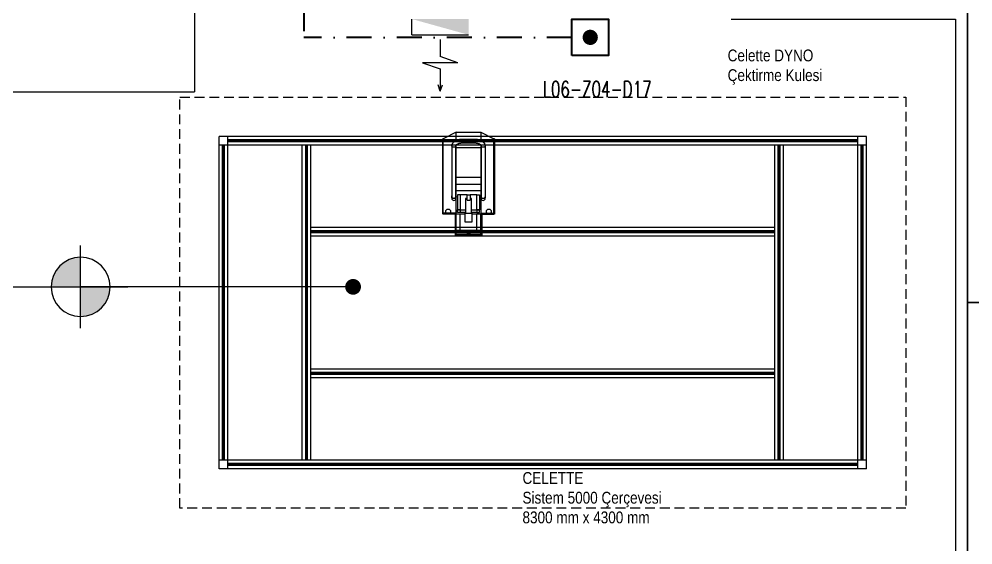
# Model space of a CAD drawing. Header units: metres. Extents: x -19121 to 152404, y -12107 to 29421.
# Drawn here: x 3536 to 4747, y 1732 to 2400 of the extents above; entities that cross this region are included whole.
import ezdxf
from ezdxf.enums import TextEntityAlignment as Align

# ---------------------------------------------------------------- set-up
doc = ezdxf.new("R2010")
doc.units = ezdxf.units.M
doc.header["$LTSCALE"] = 50
doc.header["$MEASUREMENT"] = 0
for name, pattern in [('DASHDOT', [25.4, 12.7, -6.35, 0, -6.35]), ('DOT2', [0.125, 0, -0.125]), ('HIDDEN', [0.375, 0.25, -0.125])]:
    doc.linetypes.add(name, pattern=pattern)
doc.layers.get('0').update_dxf_attribs({"color": 9, "lineweight": 9})
for name, color, linetype, lineweight in [('00', 9, 'Continuous', 9), ('06D', 9, 'Continuous', 9), ('20', 9, 'DOT2', 9), ('21', 9, 'Continuous', 9), ('21_mahal200', 9, 'Continuous', 9), ('32-ekipman', 9, 'Continuous', 9), ('E-DEDEKTÖR NUMARALARI', 20, 'Continuous', 30), ('E-KABLO', 7, 'Continuous', 30), ('E-YANGIN İHBAR BUTONU', 7, 'Continuous', 30)]:
    doc.layers.add(name, color=color, linetype=linetype, lineweight=lineweight)
doc.styles.add('Arial', font='arial.ttf', dxfattribs={"height": 2.5})
doc.styles.add('E-YAZI', font='txttw.shx', dxfattribs={"height": 200})
doc.styles.add('MuuM_TEXT-ITALIC', font='ARIALNI.TTF')
doc.styles.add('MuuM_TEXT-STANDART', font='ARIALN.TTF')
doc.styles.get("Standard").update_dxf_attribs({"font": 'ARIALN.TTF'})
doc.dimstyles.new('MuuM_DIM200', dxfattribs={"dimscale": 20, "dimtxt": 2, "dimasz": 1, "dimexe": 1, "dimexo": 1, "dimgap": 1, "dimtad": 1, "dimdec": 1, "dimrnd": 0.5, "dimdsep": 46, "dimtxsty": 'MuuM_TEXT-STANDART', "dimblk": 'ARCHTICK', "dimcen": 0, "dimdle": 0.15, "dimclrd": 256, "dimclre": 256, "dimclrt": 256, "dimadec": 0, "dimazin": 0, "dimtfac": 5, "dimtdec": 1, "dimtix": 1, "dimtmove": 2, "dimatfit": 3, "dimldrblk": 'DOT', "dimfxl": 3, "dimfxlon": 1, "dimtolj": 1, "dimlwd": -1, "dimlwe": -1, "dimarcsym": 0})

# ---------------------------------------------------------------- blocks, each defined once
blk = doc.blocks.new('100_YANGIN İHBAR BUTONU 085')
at = {"layer": 'E-YANGIN İHBAR BUTONU', "color": 4}
blk.add_lwpolyline([(-1.16, -1.16), (-1.16, 1.16), (1.16, 1.16), (1.16, -1.16)], close=True, dxfattribs=at)
at = {"layer": 'E-YANGIN İHBAR BUTONU', "color": 3, "const_width": 0.483}
blk.add_lwpolyline([(-0.242, 0, 1), (0.242, 0, 1)], format="xyb", close=True, dxfattribs=at)
blk = doc.blocks.new('p-işyeri')
at = {"color": 0, "const_width": 2}
blk.add_lwpolyline([(200, 0), (200, 700), (-200, 700), (-200, 0)], close=True, dxfattribs=at)
blk = doc.blocks.new('5000')
for p, q in [((-510.2, 16.6), (-526.6, 7.8)), ((-510.2, 6), (-510.2, 16.6)), ((-510.2, 16.6), (-478.7, 16.6)), ((-478.7, 16.6), (-462.3, 7.8)), ((-478.7, 16.6), (-478.7, 6)), ((11, 11), (-811, 11)), ((11, 11), (-811, 11)), ((-811, -411), (-811, 11)), ((11, 0), (-811, 0)), ((11, 0), (-811, 0)), ((-806.7, -400), (-806.7, 0)), ((-805.5, 0), (-805.5, -400)), ((-804.2, -400), (-804.2, 0)), ((-800, -411), (-800, 11)), ((0, 6.8), (-800, 6.8)), ((0, 6.8), (-800, 6.8)), ((0, 5.5), (-800, 5.5)), ((0, 5.5), (-800, 5.5)), ((0, 4.2), (-800, 4.2)), ((0, 4.2), (-799.9, 4.2)), ((-705.5, -400), (-705.5, 0)), ((-701.2, -400), (-701.2, 0)), ((-700, 0), (-700, -400)), ((-700, 0), (-700, -394.5)), ((-698.7, -400), (-698.7, 0)), ((-694.5, -400), (-694.5, 0)), ((-527.6, 7.8), (-527.6, -0.4)), ((-527.6, 7.8), (-526.6, 7.8)), ((-526.6, -0.4), (-526.6, 7.8)), ((-510.2, -3.1), (-510.2, 0.1)), ((-502.3, 7.6), (-486.6, 7.6)), ((-502.3, 4.2), (-502.3, 7.6)), ((-502.3, 2.8), (-502.3, 7.6)), ((-502.3, 2.8), (-502.3, 4.2)), ((-502.3, 2.8), (-486.6, 2.8)), ((-486.6, 4.2), (-486.6, 7.6)), ((-486.6, 7.6), (-486.6, 2.8)), ((-486.6, 2.8), (-486.6, 4.2)), ((-478.7, 0.1), (-478.7, -3.1)), ((-462.3, -0.4), (-462.3, 7.8)), ((-461.3, 7.8), (-462.3, 7.8)), ((-461.3, 7.8), (-461.3, -0.4)), ((-105.5, -400), (-105.5, 0)), ((-101.2, -400), (-101.2, 0)), ((-100, 0), (-100, -400)), ((-100, 0), (-100, -394.5)), ((-98.8, -400), (-98.8, 0)), ((-94.5, -400), (-94.5, 0)), ((0, -411), (0, 11)), ((4.2, -400), (4.2, 0)), ((5.5, 0), (5.5, -400)), ((5.5, 0), (5.5, -394.5)), ((6.8, -400), (6.8, 0)), ((11, -411), (11, 11)), ((-527.6, -0.4), (-527.6, -87.5)), ((-526.6, -87.5), (-526.6, -0.4)), ((-515.4, -65.7), (-515.4, -0.8)), ((-510.6, -65.7), (-510.6, -0.8)), ((-510.2, -3.1), (-478.7, -3.1)), ((-510.2, -40.8), (-510.2, -3.1)), ((-478.7, -3.1), (-478.7, -40.8)), ((-478.3, -0.8), (-478.3, -65.7)), ((-473.5, -0.8), (-473.5, -65.7)), ((-462.3, -87.5), (-462.3, -0.4)), ((-461.3, -0.4), (-461.3, -87.5)), ((-461.3, -0.4), (-461.3, -87.5)), ((-510.2, -40.8), (-478.7, -40.8)), ((-510.2, -49.5), (-510.2, -40.8)), ((-478.7, -40.8), (-478.7, -49.5)), ((-510.2, -49.5), (-478.7, -49.5)), ((-510.2, -57.8), (-510.2, -49.5)), ((-510.2, -65.7), (-510.2, -57.8)), ((-510.2, -57.8), (-478.7, -57.8)), ((-478.7, -49.5), (-478.7, -57.8)), ((-478.7, -57.8), (-478.7, -65.7)), ((-515.8, -65.7), (-515.8, -67.5)), ((-510.2, -67.5), (-510.2, -65.7)), ((-510.2, -87.5), (-510.2, -67.5)), ((-505, -63), (-508.4, -63)), ((-508.4, -63), (-508.4, -82.3)), ((-505, -63), (-505, -82.3)), ((-496.3, -63), (-505, -63)), ((-496.3, -67.9), (-498.2, -67.9)), ((-498.2, -67.9), (-498.2, -86.9)), ((-496.3, -63), (-492.5, -63)), ((-496.3, -69.8), (-496.3, -63)), ((-496.3, -69.8), (-492.5, -69.8)), ((-483.9, -63), (-492.5, -63)), ((-492.5, -63), (-492.5, -69.8)), ((-490.7, -67.9), (-492.5, -67.9)), ((-490.7, -86.9), (-490.7, -67.9)), ((-483.9, -82.3), (-483.9, -63)), ((-483.9, -63), (-480.5, -63)), ((-480.5, -63), (-480.5, -82.3)), ((-478.7, -65.7), (-478.7, -67.5)), ((-478.7, -67.5), (-478.7, -87.5)), ((-473.1, -67.5), (-473.1, -65.7)), ((-508.4, -85.7), (-508.4, -82.3)), ((-508.4, -82.3), (-505, -82.3)), ((-505, -82.3), (-508.4, -82.3)), ((-505, -82.3), (-498.2, -82.3)), ((-505, -82.3), (-505, -85.7)), ((-505, -82.3), (-505, -85.7)), ((-490.7, -82.3), (-483.9, -82.3)), ((-483.9, -82.3), (-483.9, -85.7)), ((-480.5, -82.3), (-483.9, -82.3)), ((-483.9, -82.3), (-483.9, -85.7)), ((-483.9, -82.3), (-480.5, -82.3)), ((-480.5, -85.7), (-480.5, -82.3)), ((-510.2, -86.5), (-526.6, -86.5)), ((-510.2, -87.5), (-526.6, -87.5)), ((-511.2, -87.5), (-511.2, -114.5)), ((-510.2, -114.5), (-510.2, -87.5)), ((-498.8, -87.5), (-510.2, -87.5)), ((-505, -85.7), (-508.4, -85.7)), ((-498.2, -85.7), (-505, -85.7)), ((-505, -108.3), (-505, -87.5)), ((-498.8, -97.7), (-498.8, -85.7)), ((-498.2, -85.7), (-498.8, -85.7)), ((-490.7, -86.9), (-498.2, -86.9)), ((-483.9, -85.7), (-490.7, -85.7)), ((-490.1, -85.7), (-490.7, -85.7)), ((-490.1, -85.7), (-490.1, -97.7)), ((-478.7, -87.5), (-490.1, -87.5)), ((-483.9, -85.7), (-480.5, -85.7)), ((-483.9, -108.3), (-483.9, -87.5)), ((-478.7, -86.5), (-462.3, -86.5)), ((-478.7, -87.5), (-462.3, -87.5)), ((-478.7, -114.5), (-478.7, -87.5)), ((-477.7, -87.5), (-477.7, -114.5)), ((-462.3, -86.5), (-462.3, -87.5)), ((-461.3, -87.5), (-462.3, -87.5)), ((-105.5, -104.5), (-694.5, -104.5)), ((-105.5, -108.8), (-694.5, -108.8)), ((-505, -108.3), (-510.2, -108.3)), ((-478.7, -108.3), (-510.2, -108.3)), ((-490.1, -97.7), (-498.8, -97.7)), ((-483.9, -108.3), (-478.7, -108.3)), ((-105.5, -110), (-694.5, -110)), ((-105.5, -111.2), (-694.5, -111.2)), ((-105.5, -115.5), (-694.5, -115.5)), ((-510.2, -114.5), (-511.2, -114.5)), ((-510.2, -113.5), (-510.2, -114.5)), ((-478.7, -113.5), (-510.2, -113.5)), ((-510.2, -114.5), (-478.7, -114.5)), ((-478.7, -113.5), (-478.7, -114.5)), ((-477.7, -114.5), (-478.7, -114.5)), ((-105.5, -284.5), (-694.5, -284.5)), ((-105.5, -288.8), (-694.5, -288.8)), ((-105.5, -290), (-694.5, -290)), ((-105.5, -291.2), (-694.5, -291.2)), ((-105.5, -295.5), (-694.5, -295.5)), ((11, -400), (-811, -400)), ((11, -411), (-811, -411)), ((0, -404.2), (-800, -404.2)), ((0, -405.5), (-800, -405.5)), ((0, -406.7), (-799.9, -406.7))]:
    blk.add_line(p, q)
for centre, radius in [((-520.2, -84.4), 3.09), ((-468.7, -84.4), 3.09), ((-494.4, -110.9), 1.9)]:
    blk.add_circle(centre, radius)
for centre in [(-513, -67.5), (-513, -67.5), (-475.9, -67.5), (-475.9, -67.5)]:
    blk.add_arc(centre, 2.79, 180, 0)
at = {"extrusion": (0, 0, -1)}
for centre, major_axis, start_param, end_param in [((-513, -0.8), (2.42, 0), 2.094395, 3.141593), ((-513, -0.8), (-2.42, 0), 3.141593, 6.283185), ((-513, -0.8), (2.42, 0), 0, 2.094395), ((-475.9, -0.8), (-2.42, 0), 4.18879, 6.283185), ((-475.9, -0.8), (2.42, 0), 0, 3.141593), ((-475.9, -0.8), (-2.42, 0), 3.141593, 4.18879), ((-513, -65.7), (2.79, 0), 5.759084, 9.948879), ((-513, -65.7), (-2.42, 0), 3.141593, 6.283185), ((-475.9, -65.7), (-2.79, 0), 2.617491, 6.807287), ((-475.9, -65.7), (2.42, 0), 0, 3.141593)]:
    blk.add_ellipse(centre, major_axis=major_axis, ratio=0.827531, start_param=start_param, end_param=end_param, dxfattribs=at)
for points, knots in [([(-515.4, -0.8), (-514.9, 1.6), (-513.4, 3.8), (-510.8, 5.7), (-507.5, 7), (-503.8, 7.6), (-502.3, 7.6)], [6.283185, 6.283185, 6.520063, 6.782596, 7.096755, 7.410914, 7.725073, 7.853982, 7.853982]), ([(-510.6, -0.8), (-510.4, -0.2), (-509.5, 0.8), (-508, 1.7), (-505.9, 2.4), (-503.3, 2.8), (-502.3, 2.8)], [6.283185, 6.283185, 6.597345, 6.911504, 7.180112, 7.455784, 7.740918, 7.853982, 7.853982]), ([(-486.6, 7.6), (-482.9, 7.3), (-479.4, 6.3), (-476.5, 4.6), (-474.3, 2.3), (-473.5, -0.5), (-473.5, -0.8)], [1.570796, 1.570796, 1.884956, 2.199115, 2.513274, 2.827433, 3.106883, 3.141593, 3.141593]), ([(-486.6, 2.8), (-484, 2.6), (-481.6, 2), (-479.8, 1.1), (-478.8, 0.2), (-478.4, -0.5), (-478.3, -0.8)], [1.570796, 1.570796, 1.861364, 2.149037, 2.428338, 2.697874, 2.978619, 3.141593, 3.141593])]:
    blk.add_open_spline(points, degree=1, knots=knots)
blk = doc.blocks.new('YD-72-20')
at = {"linetype": 'Continuous'}
for p, q in [((0, 0.714), (-0.028, 0.634)), ((0, 0.714), (0.028, 0.634)), ((0, 0.434), (0, 0.714)), ((0.225, 0.355), (0, 0.434)), ((-0.225, 0.355), (0.225, 0.355)), ((-0.225, 0.355), (0, 0.276)), ((0, 0.058), (0, 0.276)), ((0.36, 0), (-0.36, 0)), ((0.36, 0), (0.36, -0.2))]:
    blk.add_line(p, q, dxfattribs=at)
blk.add_solid([(0.36, -0.2), (-0.36, 0), (-0.36, -0.2)])
blk = doc.blocks.new('A$C29B32992')
at = {"xscale": 100, "yscale": 100, "zscale": 100, "rotation": 180}
blk.add_blockref('YD-72-20', (4070.7, -8510.1), dxfattribs=at)
blk = doc.blocks.new('0_elevationtarget-p-bk')
h = blk.add_hatch(color=250)
h.paths.add_polyline_path([(1.875, 0, 0.414214), (0, 1.875), (0, 0)])
h.paths.add_polyline_path([(0, 0), (-1.875, 0, 0.414214), (0, -1.875)])
blk.add_line((0, -2.625), (0, 2.625))
blk.add_lwpolyline([(12.453, 0), (-3, 0)])
blk.add_circle((0, 0), 1.875)
at = {"style": 'Arial'}
blk.add_attdef('BITMISKOT', text='', height=2, dxfattribs=at).set_placement((4.5, 0), align=Align.BOTTOM_LEFT)
at = {"style": 'MuuM_TEXT-ITALIC'}
blk.add_attdef('FINISHINGFLOORLEVEL', text='', height=2, dxfattribs=at).set_placement((4.5, -0.592), align=Align.TOP_LEFT)
blk = doc.blocks.new('_ArchTick')
at = {"color": 0, "linetype": 'ByBlock', "const_width": 0.15}
blk.add_lwpolyline([(-0.5, -0.5), (0.5, 0.5)], dxfattribs=at)
blk = doc.blocks.new('_Dot')
at = {"color": 0, "linetype": 'ByBlock', "lineweight": -2}
blk.add_line((-0.5, 0), (-1, 0), dxfattribs=at)
at = {"color": 0, "linetype": 'ByBlock', "const_width": 0.5}
blk.add_lwpolyline([(-0.25, 0, 1), (0.25, 0, 1)], format="xyb", close=True, dxfattribs=at)
blk = doc.blocks.new('2.bod.Mimari')
at = {"layer": '00'}
for points in [[(4440, -6215), (4740, -6215), (4740, -6965), (4440, -6965)], [(4440, -6230), (4725, -6230), (4725, -6950), (4440, -6950)]]:
    blk.add_lwpolyline(points, dxfattribs=at)
at = {"layer": '20', "linetype": 'HIDDEN'}
blk.add_lwpolyline([(3740, -6329), (4662, -6329), (4662, -6851), (3740, -6851)], close=True, dxfattribs=at)
at = {"layer": '21_mahal200'}
blk.add_lwpolyline([(3478.88, -6322.24), (3758.83, -6322.24)], dxfattribs=at)
at = {"layer": '06D', "color": 89, "linetype": 'HIDDEN', "true_color": 0x2e4d23, "rotation": 90}
for p in [(5440, -6390), (5440, -6790)]:
    blk.add_blockref('p-işyeri', p, dxfattribs=at)
at = {"layer": '21'}
ref = blk.add_blockref('0_elevationtarget-p-bk', (3614.01, -6570), dxfattribs=dict(at, xscale=-20, yscale=20, zscale=20))
ref.add_attrib('FINISHINGFLOORLEVEL', '-13.70', dxfattribs={"layer": '0', "height": 40, "style": 'MuuM_TEXT-ITALIC'}).set_placement((3391.54, -6581.84), align=Align.TOP_LEFT)
at = {"layer": '32-ekipman'}
blk.add_blockref('A$C29B32992', (0, 2260.12), dxfattribs=at)
at = {"layer": '32-ekipman', "ltscale": 2}
blk.add_blockref('5000', (4601, -6390), dxfattribs=at)
at = {"layer": '32-ekipman', "ltscale": 2, "char_height": 15, "width": 234.5272, "attachment_point": 1}
for s, insert in [('Celette DYNO\\PÇektirme Kulesi', (4435.6, -6268.67)), ('CELETTE\\PSistem 5000 Çerçevesi\\P8300 mm x 4300 mm', (4175.11, -6805.21))]:
    blk.add_mtext(s, dxfattribs=dict(at, insert=insert))
at = {"layer": '21_mahal200'}
for points in [[(3758.83, -6183.57), (3758.83, -6322.24)], [(3959.99, -6570), (3614.01, -6570)]]:
    blk.add_leader(points, dimstyle='MuuM_DIM200', override={"dimasz": 1, "dimfxl": 10}, dxfattribs=at)

msp = doc.modelspace()

# ---------------------------------------------------------------- linework, layer by layer
at = {"layer": 'E-KABLO', "color": 6, "linetype": 'DASHDOT', "ltscale": 0.05}
for p in [(3897.42, 2479.87), (4237.94, 2376.8)]:
    msp.add_line(p, (3897.42, 2376.8), dxfattribs=at)

# ---------------------------------------------------------------- block references
msp.add_blockref('2.bod.Mimari', (0, 8630))
at = {"layer": 'E-YANGIN İHBAR BUTONU', "xscale": 20, "yscale": 20, "zscale": 20}
msp.add_blockref('100_YANGIN İHBAR BUTONU 085', (4261.13, 2376.8), dxfattribs=at)

# ---------------------------------------------------------------- texts
at = {"layer": 'E-DEDEKTÖR NUMARALARI', "style": 'E-YAZI', "width": 0.7}
msp.add_text('L06-Z04-D17', height=20, dxfattribs=at).set_placement((4201, 2301))

doc.saveas('drawing.dxf')
